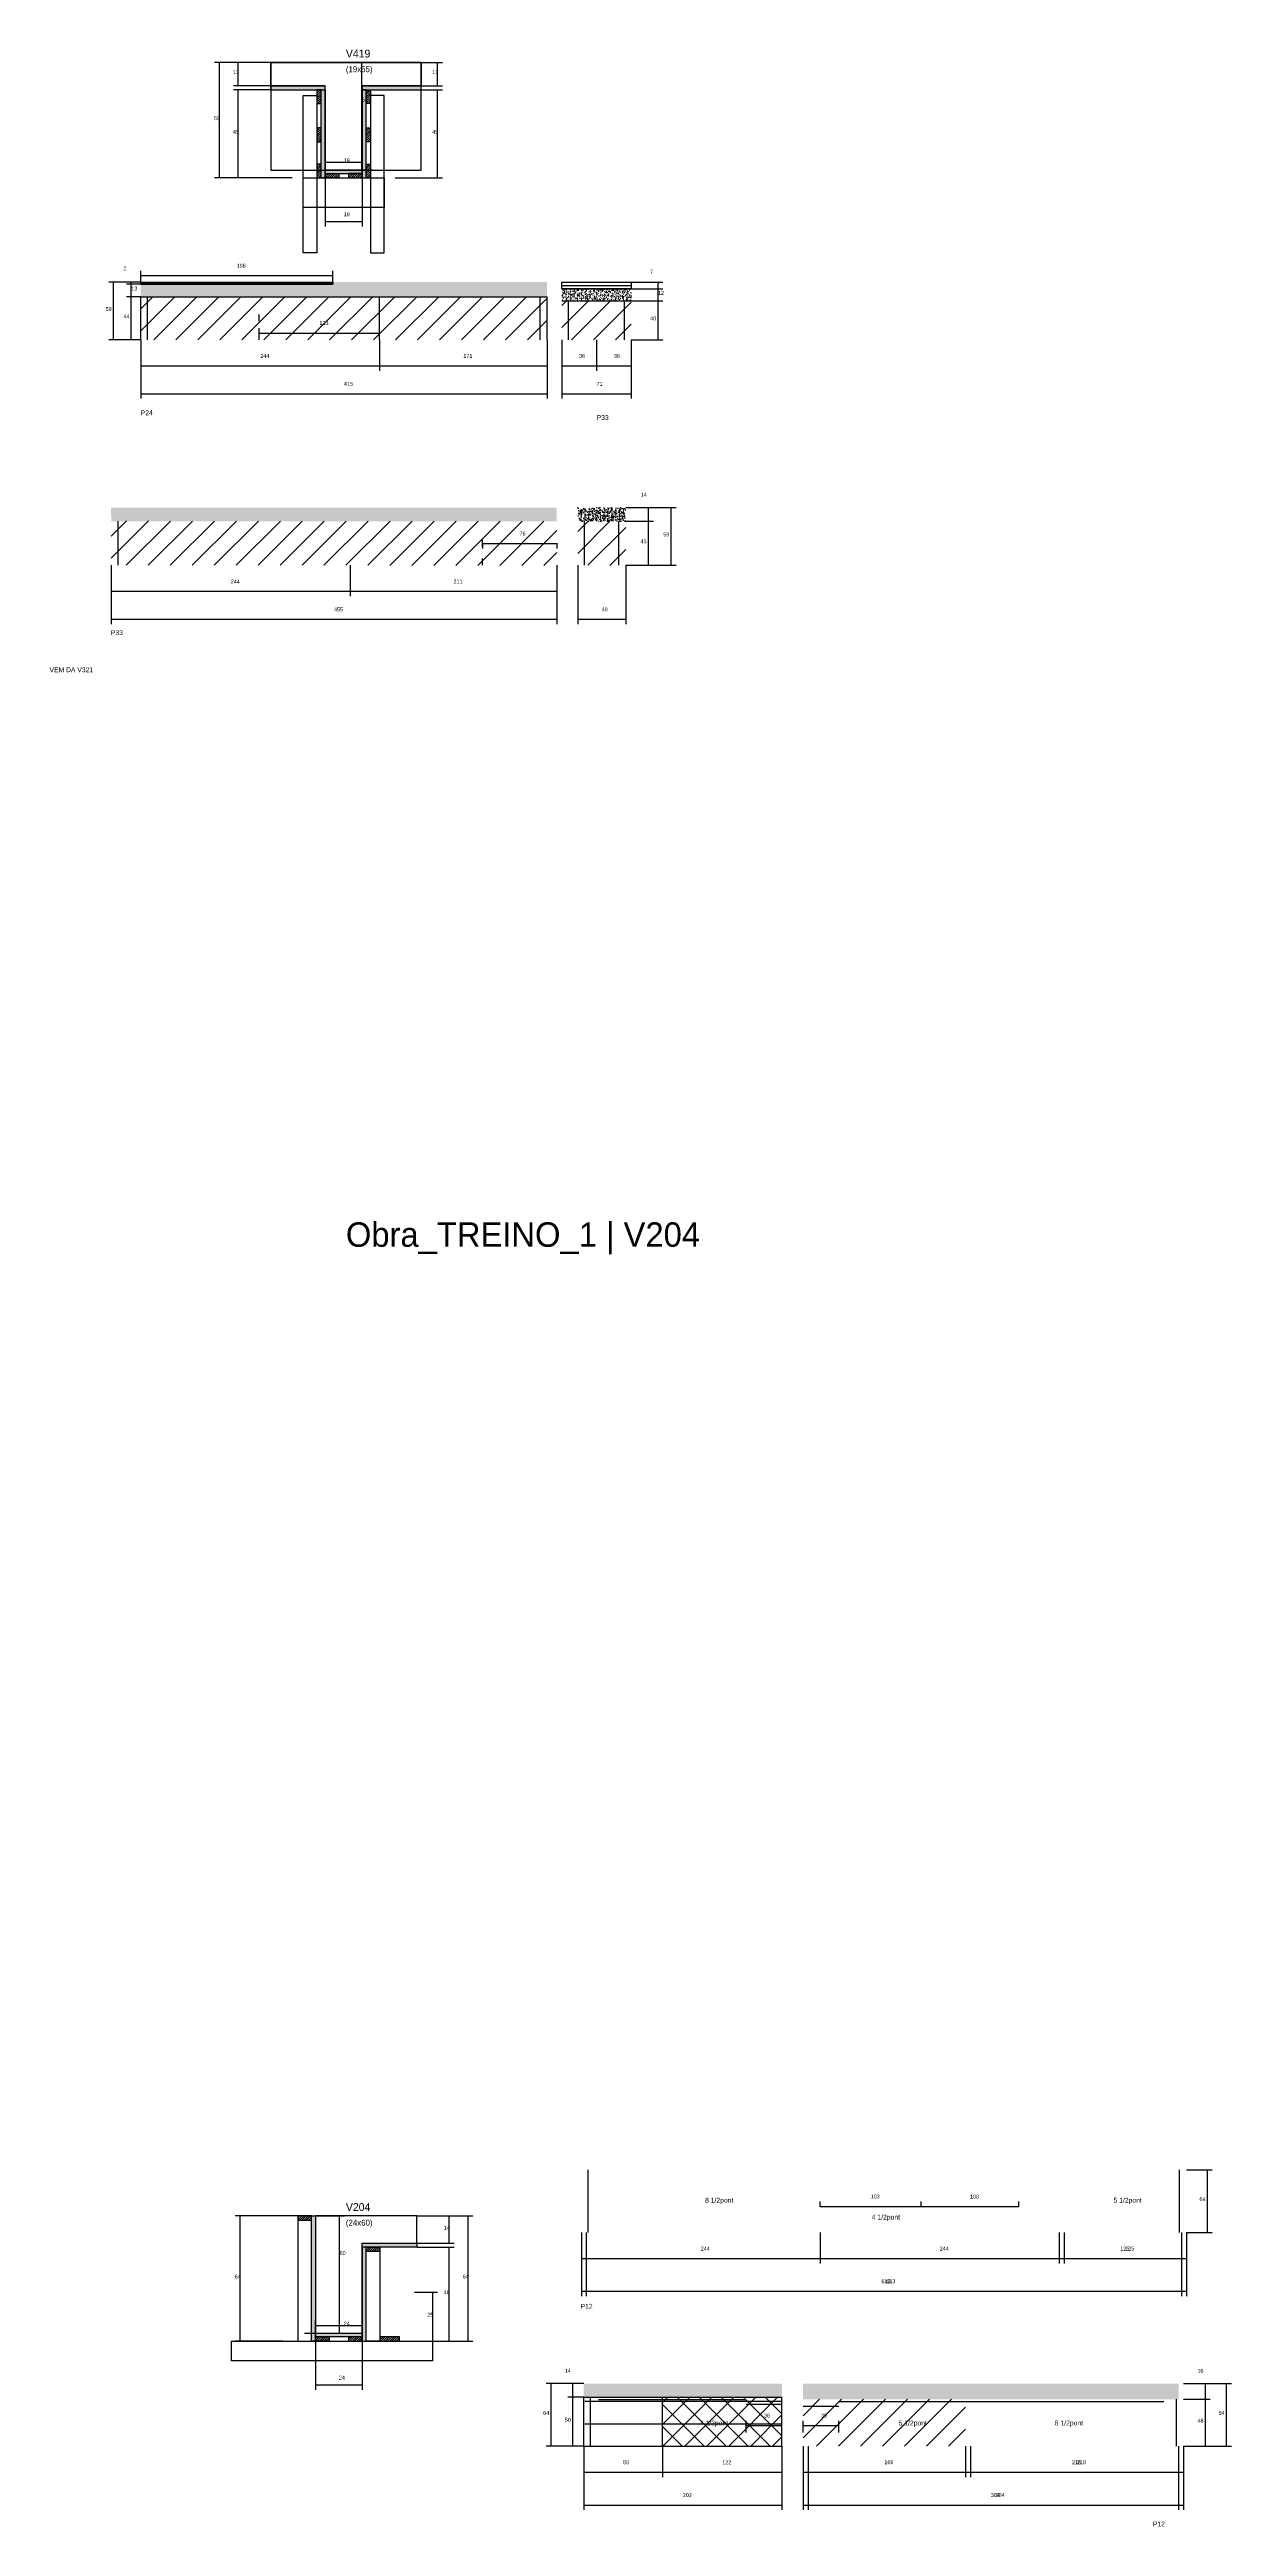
# Model space of a CAD drawing. Header units: metres. Extents: x -2848 to 22762, y -49062 to 1016.
# Drawn here: x 12497 to 13704, y -11317 to -8787 of the extents above; entities that cross this region are included whole.
import ezdxf

# ---------------------------------------------------------------- set-up
doc = ezdxf.new("R2010")
doc.units = ezdxf.units.M
for name, color, linetype in [('CONCRETO', 251, 'Continuous'), ('COTA', 4, 'Continuous'), ('Cota Seção (2x)', 4, 'Continuous'), ('Hachura', 253, 'Continuous'), ('LABEL_ID', 3, 'Continuous'), ('Madeira', 126, 'Continuous'), ('NOMENCLATURA', 7, 'Continuous'), ('Painéis', 200, 'Continuous'), ('REAPROVEITAMENTO', 251, 'Continuous'), ('SARR_2.2x7', 40, 'Continuous'), ('SARR_3.5x7', 81, 'Continuous'), ('SARR_EDITAR', 141, 'Continuous'), ('Texto Seção', 7, 'Continuous')]:
    doc.layers.add(name, color=color, linetype=linetype)

msp = doc.modelspace()

# ---------------------------------------------------------------- hatches: boundary and pattern name
at = {"layer": 'COTA'}
h = msp.add_hatch(dxfattribs=at)
h.set_pattern_fill('AR-CONC', scale=0.03)
h.paths.add_polyline_path([(12786.5, -9026.5), (12590.5, -9026.5), (12590.5, -9026.5), (12590.5, -9039.5), (12590.5, -9039.5), (13005.5, -9039.5), (13005.5, -9039.5), (13005.5, -9024.5), (13005.5, -9024.5), (12786.5, -9024.5), (12786.5, -9024.5), (12786.5, -9026.5)])
h = msp.add_hatch(dxfattribs=at)
h.set_pattern_fill('AR-CONC', scale=0.03)
h.paths.add_polyline_path([(13091.5, -9043.5), (13091.5, -9031.5), (13091.5, -9031.5), (13020.5, -9031.5), (13020.5, -9031.5), (13020.5, -9043.5), (13020.5, -9043.5), (13091.5, -9043.5)])
h = msp.add_hatch(dxfattribs=at)
h.set_pattern_fill('AR-CONC', scale=0.03)
h.paths.add_polyline_path([(13015.4, -9268.8), (13015.4, -9254.8), (13015.4, -9254.8), (12560.1, -9254.8), (12560.1, -9254.8), (12560.4, -9268.8), (12560.4, -9268.8), (13015.4, -9268.8)])
h = msp.add_hatch(dxfattribs=at)
h.set_pattern_fill('AR-CONC', scale=0.03)
h.paths.add_polyline_path([(13085.8, -9268.8), (13085.8, -9254.8), (13085.8, -9254.8), (13036.8, -9254.8), (13036.8, -9254.8), (13036.8, -9268.8), (13036.8, -9268.8), (13085.8, -9268.8)])
h = msp.add_hatch(dxfattribs=at)
h.set_pattern_fill('AR-CONC', scale=0.03)
h.paths.add_polyline_path([(13042.9, -11185.3), (13042.9, -11171.3), (13042.9, -11171.3), (13245.4, -11171.3), (13245.4, -11171.3), (13245.4, -11185.3), (13245.4, -11185.3), (13042.9, -11185.3)])
h = msp.add_hatch(dxfattribs=at)
h.set_pattern_fill('AR-CONC', scale=0.03)
h.paths.add_polyline_path([(13267, -11171.3), (13650.5, -11171.3), (13650.5, -11171.3), (13650.5, -11187.3), (13650.5, -11187.3), (13267, -11187.3), (13267, -11187.3), (13267, -11171.3)])
at = {"layer": 'Hachura'}
h = msp.add_hatch(color=8, dxfattribs=at)
h.dxf.hatch_style = 1
h.paths.add_polyline_path([(12778.8, -8828), (12778.8, -8824), (12778.8, -8824), (12723.2, -8824), (12723.2, -8824), (12723.2, -8828), (12723.2, -8828), (12778.8, -8828)])
h = msp.add_hatch(dxfattribs=at)
h.set_pattern_fill('ANSI31', scale=0.5)
h.paths.add_polyline_path([(12770.4, -8842), (12774.8, -8842), (12774.8, -8842), (12774.8, -8828), (12774.8, -8828), (12770.4, -8828), (12770.4, -8828), (12770.4, -8842)])
h = msp.add_hatch(color=8, dxfattribs=at)
h.dxf.hatch_style = 1
h.paths.add_polyline_path([(12774.8, -8828), (12778.8, -8828), (12778.8, -8828), (12778.8, -8918), (12778.8, -8918), (12774.8, -8918), (12774.8, -8918), (12774.8, -8828)])
h = msp.add_hatch(color=8, dxfattribs=at)
h.dxf.hatch_style = 1
h.paths.add_polyline_path([(12876.8, -8828), (12876.8, -8824), (12876.8, -8824), (12816.8, -8824), (12816.8, -8824), (12816.8, -8828), (12816.8, -8828), (12876.8, -8828)])
h = msp.add_hatch(color=8, dxfattribs=at)
h.dxf.hatch_style = 1
h.paths.add_polyline_path([(12820.8, -8828), (12816.8, -8828), (12816.8, -8828), (12816.8, -8918), (12816.8, -8918), (12820.8, -8918), (12820.8, -8918), (12820.8, -8828)])
h = msp.add_hatch(dxfattribs=at)
h.set_pattern_fill('ANSI31', scale=0.5)
h.paths.add_polyline_path([(12825.2, -8842), (12820.8, -8842), (12820.8, -8842), (12820.8, -8828), (12820.8, -8828), (12825.2, -8828), (12825.2, -8828), (12825.2, -8842)])
h = msp.add_hatch(dxfattribs=at)
h.set_pattern_fill('ANSI31', scale=0.5)
h.paths.add_polyline_path([(12770.4, -8881), (12774.8, -8881), (12774.8, -8881), (12774.8, -8867), (12774.8, -8867), (12770.4, -8867), (12770.4, -8867), (12770.4, -8881)])
h = msp.add_hatch(dxfattribs=at)
h.set_pattern_fill('ANSI31', scale=0.5)
h.paths.add_polyline_path([(12825.2, -8881), (12820.8, -8881), (12820.8, -8881), (12820.8, -8867), (12820.8, -8867), (12825.2, -8867), (12825.2, -8867), (12825.2, -8881)])
h = msp.add_hatch(dxfattribs=at)
h.set_pattern_fill('ANSI31', scale=0.5)
h.paths.add_polyline_path([(12770.4, -8918), (12774.8, -8918), (12774.8, -8918), (12774.8, -8904), (12774.8, -8904), (12770.4, -8904), (12770.4, -8904), (12770.4, -8918)])
h = msp.add_hatch(dxfattribs=at)
h.set_pattern_fill('ANSI31', scale=0.5)
h.paths.add_polyline_path([(12825.2, -8918), (12820.8, -8918), (12820.8, -8918), (12820.8, -8904), (12820.8, -8904), (12825.2, -8904), (12825.2, -8904), (12825.2, -8918)])
h = msp.add_hatch(color=8, dxfattribs=at)
h.dxf.hatch_style = 1
h.paths.add_polyline_path([(12816.8, -8913.6), (12816.8, -8910), (12816.8, -8910), (12778.8, -8910), (12778.8, -8910), (12778.8, -8913.6), (12778.8, -8913.6), (12816.8, -8913.6)])
h = msp.add_hatch(dxfattribs=at)
h.set_pattern_fill('ANSI31', scale=0.5)
h.paths.add_polyline_path([(12778.8, -8918), (12778.8, -8913.6), (12778.8, -8913.6), (12792.8, -8913.6), (12792.8, -8913.6), (12792.8, -8918), (12792.8, -8918), (12778.8, -8918)])
h = msp.add_hatch(dxfattribs=at)
h.set_pattern_fill('ANSI31', scale=0.5)
h.paths.add_polyline_path([(12816.8, -8918), (12816.8, -8913.6), (12816.8, -8913.6), (12802.8, -8913.6), (12802.8, -8913.6), (12802.8, -8918), (12802.8, -8918), (12816.8, -8918)])
h = msp.add_hatch(dxfattribs=at)
h.set_pattern_fill('ANSI31', scale=0.5)
h.paths.add_polyline_path([(12764.8, -11004.4), (12764.8, -11000), (12764.8, -11000), (12750.8, -11000), (12750.8, -11000), (12750.8, -11004.4), (12750.8, -11004.4), (12764.8, -11004.4)])
h = msp.add_hatch(color=8, dxfattribs=at)
h.dxf.hatch_style = 1
h.paths.add_polyline_path([(12764.8, -11000), (12768.8, -11000), (12768.8, -11000), (12768.8, -11128), (12768.8, -11128), (12764.8, -11128), (12764.8, -11128), (12764.8, -11000)])
h = msp.add_hatch(color=8, dxfattribs=at)
h.dxf.hatch_style = 1
h.paths.add_polyline_path([(12820.8, -11028), (12816.8, -11028), (12816.8, -11028), (12816.8, -11128), (12816.8, -11128), (12820.8, -11128), (12820.8, -11128), (12820.8, -11028)])
h = msp.add_hatch(color=8, dxfattribs=at)
h.dxf.hatch_style = 1
h.paths.add_polyline_path([(12816.8, -11032), (12816.8, -11028), (12816.8, -11028), (12872.4, -11028), (12872.4, -11028), (12872.4, -11032), (12872.4, -11032), (12816.8, -11032)])
h = msp.add_hatch(dxfattribs=at)
h.set_pattern_fill('ANSI31', scale=0.5)
h.paths.add_polyline_path([(12820.8, -11036.4), (12820.8, -11032), (12820.8, -11032), (12834.8, -11032), (12834.8, -11032), (12834.8, -11036.4), (12834.8, -11036.4), (12820.8, -11036.4)])
h = msp.add_hatch(color=8, dxfattribs=at)
h.dxf.hatch_style = 1
h.paths.add_polyline_path([(12768.8, -11123.6), (12768.8, -11120), (12768.8, -11120), (12816.8, -11120), (12816.8, -11120), (12816.8, -11123.6), (12816.8, -11123.6), (12768.8, -11123.6)])
h = msp.add_hatch(dxfattribs=at)
h.set_pattern_fill('ANSI31', scale=0.5)
h.paths.add_polyline_path([(12768.8, -11128), (12768.8, -11123.6), (12768.8, -11123.6), (12782.8, -11123.6), (12782.8, -11123.6), (12782.8, -11128), (12782.8, -11128), (12768.8, -11128)])
h = msp.add_hatch(dxfattribs=at)
h.set_pattern_fill('ANSI31', scale=0.5)
h.paths.add_polyline_path([(12816.8, -11128), (12816.8, -11123.6), (12816.8, -11123.6), (12802.8, -11123.6), (12802.8, -11123.6), (12802.8, -11128), (12802.8, -11128), (12816.8, -11128)])
h = msp.add_hatch(dxfattribs=at)
h.set_pattern_fill('ANSI31', scale=0.5)
h.paths.add_polyline_path([(12854.8, -11128), (12854.8, -11123.6), (12854.8, -11123.6), (12834.8, -11123.6), (12834.8, -11123.6), (12834.8, -11128), (12834.8, -11128), (12854.8, -11128)])
at = {"layer": 'REAPROVEITAMENTO'}
h = msp.add_hatch(dxfattribs=at)
h.set_pattern_fill('ANSI31', scale=5)
h.paths.add_polyline_path([(13005.5, -9083.5), (13005.5, -9039.5), (13005.5, -9039.5), (12590.5, -9039.5), (12590.5, -9039.5), (12590.5, -9083.5), (12590.5, -9083.5), (13005.5, -9083.5)])
h = msp.add_hatch(dxfattribs=at)
h.set_pattern_fill('ANSI31', scale=5)
h.paths.add_polyline_path([(13091.5, -9083.5), (13091.5, -9043.6), (13091.5, -9043.6), (13020.5, -9043.4), (13020.5, -9043.4), (13020.5, -9083.4), (13020.5, -9083.4), (13091.5, -9083.5)])
h = msp.add_hatch(dxfattribs=at)
h.set_pattern_fill('ANSI31', scale=5)
h.paths.add_polyline_path([(13015.4, -9313.9), (13015.4, -9268.7), (13015.4, -9268.7), (12560.4, -9268.5), (12560.4, -9268.5), (12560.4, -9313.7), (12560.4, -9313.7), (13015.4, -9313.9)])
h = msp.add_hatch(dxfattribs=at)
h.set_pattern_fill('ANSI31', scale=5)
h.paths.add_polyline_path([(13085.8, -9313.9), (13085.8, -9268.7), (13085.8, -9268.7), (13036.8, -9268.5), (13036.8, -9268.5), (13036.8, -9313.7), (13036.8, -9313.7), (13085.8, -9313.9)])
h = msp.add_hatch(dxfattribs=at)
h.set_pattern_fill('ANSI37', scale=5)
h.paths.add_polyline_path([(13123.4, -11185.3), (13123.4, -11235.3), (13123.4, -11235.3), (13245.4, -11235.3), (13245.4, -11235.3), (13245.4, -11185.3), (13245.4, -11185.3), (13123.4, -11185.3)])
h = msp.add_hatch(dxfattribs=at)
h.set_pattern_fill('ANSI31', scale=5)
h.paths.add_polyline_path([(13267, -11187.3), (13267, -11235.3), (13267, -11235.3), (13433, -11235.3), (13433, -11235.3), (13433, -11187.3), (13433, -11187.3), (13267, -11187.3)])

# ---------------------------------------------------------------- linework, layer by layer
at = {"layer": 'CONCRETO'}
for points in [[(12723.2, -8824), (12723.2, -8800), (12876.8, -8800), (12876.8, -8824), (12816.8, -8824), (12816.8, -8910), (12778.8, -8910), (12778.8, -8824)], [(12723.2, -8910), (12876.8, -8910), (12876.8, -8800), (12723.2, -8800)], [(12872.4, -11028), (12872.4, -11000), (12768.8, -11000), (12768.8, -11028), (12768.8, -11028), (12768.8, -11120), (12816.8, -11120), (12816.8, -11028)]]:
    msp.add_lwpolyline(points, close=True, dxfattribs=at)
at = {"layer": 'COTA'}
for p, q in [((12723.2, -8800), (12665.8, -8800)), ((12670.8, -8918), (12670.8, -8800)), ((12723.2, -8800), (12685.1, -8800)), ((12690.1, -8824), (12690.1, -8800)), ((12876.8, -8800), (12898.7, -8800)), ((12893.7, -8824), (12893.7, -8800)), ((12723.2, -8824), (12685.1, -8824)), ((12723.2, -8828), (12685.1, -8828)), ((12690.1, -8918), (12690.1, -8828)), ((12876.8, -8824), (12898.7, -8824)), ((12876.8, -8828), (12898.7, -8828)), ((12893.7, -8918), (12893.7, -8828)), ((12745.2, -8918), (12665.8, -8918)), ((12745.2, -8918), (12685.1, -8918)), ((12778.8, -8918), (12778.8, -8967.7)), ((12816.8, -8918), (12816.8, -8967.7)), ((12850.4, -8918), (12898.7, -8918)), ((12778.8, -8962.7), (12816.8, -8962.7)), ((12590.5, -9024.5), (12557.8, -9024.5)), ((12562.8, -9083.5), (12562.8, -9024.5)), ((12590.5, -9024.5), (12575.8, -9024.5)), ((12590.5, -9026.5), (12575.8, -9026.5)), ((12590.5, -9026.5), (12575.8, -9026.5)), ((12580.8, -9026.5), (12580.8, -9024.5)), ((12580.8, -9039.5), (12580.8, -9026.5)), ((12590.5, -9024.5), (12590.5, -9012.8)), ((12590.5, -9017.8), (12786.5, -9017.8)), ((12786.5, -9024.5), (12786.5, -9012.8)), ((13091.5, -9024.5), (13123.8, -9024.5)), ((13091.5, -9031.5), (13123.8, -9031.5)), ((13091.5, -9031.5), (13123.8, -9031.5)), ((13118.8, -9031.5), (13118.8, -9024.5)), ((13118.8, -9043.5), (13118.8, -9031.5)), ((12590.5, -9039.5), (12575.8, -9039.5)), ((12590.5, -9039.5), (12575.8, -9039.5)), ((12580.8, -9083.5), (12580.8, -9039.5)), ((13091.5, -9043.5), (13123.8, -9043.5)), ((13091.5, -9043.5), (13123.8, -9043.5)), ((13118.8, -9083.5), (13118.8, -9043.5)), ((12590.5, -9083.5), (12557.8, -9083.5)), ((12590.5, -9083.5), (12575.8, -9083.5)), ((12590.5, -9083.5), (12590.5, -9115)), ((12590.5, -9083.5), (12590.5, -9143.5)), ((12711.5, -9076.5), (12711.5, -9071.5)), ((12711.5, -9076.5), (12834.5, -9076.5)), ((12834.5, -9076.5), (12834.5, -9071.5)), ((12834.5, -9083.5), (12834.5, -9115)), ((12834.5, -9083.5), (12834.5, -9115)), ((13005.5, -9083.5), (13005.5, -9115)), ((13005.5, -9083.5), (13005.5, -9143.5)), ((13020.5, -9083.5), (13020.5, -9115)), ((13020.5, -9083.5), (13020.5, -9143.5)), ((13056, -9083.5), (13056, -9115)), ((13056, -9083.5), (13056, -9115)), ((13091.5, -9083.5), (13091.5, -9115)), ((13091.5, -9083.5), (13091.5, -9143.5)), ((13091.5, -9083.5), (13123.8, -9083.5)), ((12590.5, -9110), (12834.5, -9110)), ((12834.5, -9110), (13005.5, -9110)), ((13020.5, -9110), (13056, -9110)), ((13056, -9110), (13091.5, -9110)), ((12590.5, -9138.5), (13005.5, -9138.5)), ((13020.5, -9138.5), (13091.5, -9138.5)), ((13085.8, -9254.8), (13114.2, -9254.8)), ((13085.8, -9254.8), (13137.3, -9254.8)), ((13109.2, -9268.8), (13109.2, -9254.8)), ((13132.3, -9313.8), (13132.3, -9254.8)), ((13085.8, -9268.8), (13114.2, -9268.8)), ((13085.8, -9268.8), (13114.2, -9268.8)), ((13109.2, -9313.8), (13109.2, -9268.8)), ((12939.4, -9291.3), (12939.4, -9296.5)), ((12939.4, -9291.5), (13015.4, -9291.5)), ((13015.4, -9291.3), (13015.4, -9296.5)), ((12560.4, -9313.8), (12560.4, -9345.3)), ((12560.4, -9313.8), (12560.4, -9373.9)), ((12804.4, -9313.8), (12804.4, -9345.3)), ((12804.4, -9313.8), (12804.4, -9345.3)), ((13015.4, -9313.8), (13015.4, -9345.3)), ((13015.4, -9313.8), (13015.4, -9373.9)), ((13036.8, -9313.8), (13036.8, -9373.9)), ((13085.8, -9313.8), (13114.2, -9313.8)), ((13085.8, -9313.8), (13137.3, -9313.8)), ((13085.8, -9313.8), (13085.8, -9373.9)), ((12560.4, -9340.3), (12804.4, -9340.3)), ((12804.4, -9340.3), (13015.4, -9340.3)), ((12560.4, -9368.9), (13015.4, -9368.9)), ((13036.8, -9368.9), (13085.8, -9368.9)), ((12750.8, -11000), (12687, -11000)), ((12692, -11128), (12692, -11000)), ((12872.4, -11000), (12929.8, -11000)), ((12872.4, -11000), (12910.5, -11000)), ((12905.5, -11028), (12905.5, -11000)), ((12924.8, -11128), (12924.8, -11000)), ((12872.4, -11028), (12910.5, -11028)), ((12872.4, -11032), (12910.5, -11032)), ((12905.5, -11128), (12905.5, -11032)), ((13040.5, -11016.9), (13040.5, -11048.5)), ((13040.5, -11016.9), (13040.5, -11082)), ((13045.5, -11016.9), (13045.5, -11082)), ((13284.5, -11016.9), (13284.5, -11048.5)), ((13284.5, -11016.9), (13284.5, -11048.5)), ((13528.5, -11016.9), (13528.5, -11048.5)), ((13528.5, -11016.9), (13528.5, -11048.5)), ((13533.5, -11016.9), (13533.5, -11048.5)), ((13653.5, -11016.9), (13653.5, -11048.5)), ((13653.5, -11016.9), (13653.5, -11082)), ((13658.5, -11016.9), (13658.5, -11048.5)), ((13658.5, -11016.9), (13658.5, -11082)), ((13040.5, -11043.5), (13284.5, -11043.5)), ((13284.5, -11043.5), (13528.5, -11043.5)), ((13528.5, -11043.5), (13653.5, -11043.5)), ((13533.5, -11043.5), (13658.5, -11043.5)), ((12870.1, -11078), (12893.7, -11078)), ((12888.7, -11128), (12888.7, -11078)), ((13040.5, -11077), (13653.5, -11077)), ((13045.5, -11077), (13658.5, -11077)), ((12735.2, -11128), (12687, -11128)), ((12768.8, -11128), (12768.8, -11177.7)), ((12816.8, -11128), (12816.8, -11177.7)), ((12850.4, -11128), (12929.8, -11128)), ((12850.4, -11128), (12910.5, -11128)), ((12870.1, -11128), (12893.7, -11128)), ((12768.8, -11172.7), (12816.8, -11172.7)), ((13655.5, -11171.3), (13704.5, -11171.3)), ((13699.5, -11235.3), (13699.5, -11171.3)), ((13655.5, -11187.3), (13682.9, -11187.3)), ((13677.9, -11235.3), (13677.9, -11187.3)), ((13042.9, -11235.3), (13042.9, -11266.8)), ((13042.9, -11235.3), (13042.9, -11300.4)), ((13123.4, -11235.3), (13123.4, -11266.8)), ((13123.4, -11235.3), (13123.4, -11266.8)), ((13245.4, -11235.3), (13245.4, -11266.8)), ((13245.4, -11235.3), (13245.4, -11300.4)), ((13267, -11235.3), (13267, -11266.8)), ((13267, -11235.3), (13267, -11300.4)), ((13272, -11235.3), (13272, -11300.4)), ((13433, -11235.3), (13433, -11266.8)), ((13433, -11235.3), (13433, -11266.8)), ((13438, -11235.3), (13438, -11266.8)), ((13650.5, -11235.3), (13650.5, -11266.8)), ((13650.5, -11235.3), (13650.5, -11300.4)), ((13655.5, -11235.3), (13655.5, -11266.8)), ((13655.5, -11235.3), (13655.5, -11300.4)), ((13655.5, -11235.3), (13704.5, -11235.3)), ((13655.5, -11235.3), (13682.9, -11235.3)), ((13042.9, -11261.8), (13123.4, -11261.8)), ((13123.4, -11261.8), (13245.4, -11261.8)), ((13267, -11261.8), (13433, -11261.8)), ((13433, -11261.8), (13650.5, -11261.8)), ((13438, -11261.8), (13655.5, -11261.8)), ((13042.9, -11295.4), (13245.4, -11295.4)), ((13267, -11295.4), (13650.5, -11295.4)), ((13272, -11295.4), (13655.5, -11295.4))]:
    msp.add_line(p, q, dxfattribs=at)
at = {"layer": 'Cota Seção (2x)'}
for p, q in [((12827.8, -8800), (12811.3, -8800)), ((12816.3, -8910), (12816.3, -8800)), ((12778.8, -8918), (12778.8, -8897)), ((12778.8, -8902), (12816.8, -8902)), ((12816.8, -8918), (12816.8, -8897)), ((12827.8, -8910), (12811.3, -8910)), ((13658.5, -10952.9), (13684.9, -10952.9)), ((13679.9, -11016.9), (13679.9, -10952.9)), ((12757.8, -11000), (12798.6, -11000)), ((12793.6, -11120), (12793.6, -11000)), ((13284.5, -10990.4), (13284.5, -10985.4)), ((13284.5, -10990.4), (13387.5, -10990.4)), ((13387.5, -10990.4), (13387.5, -10985.4)), ((13387.5, -10990.4), (13387.5, -10985.4)), ((13387.5, -10990.4), (13487.5, -10990.4)), ((13487.5, -10990.4), (13487.5, -10985.4)), ((13658.5, -11016.9), (13684.9, -11016.9)), ((12768.8, -11128), (12768.8, -11107)), ((12816.8, -11128), (12816.8, -11107)), ((12757.8, -11120), (12798.6, -11120)), ((12768.8, -11112), (12816.8, -11112)), ((13042.9, -11171.3), (13004.6, -11171.3)), ((13009.6, -11235.3), (13009.6, -11171.3)), ((13042.9, -11171.3), (13026.7, -11171.3)), ((13031.7, -11185.3), (13031.7, -11171.3)), ((13655.5, -11171.3), (13682.9, -11171.3)), ((13677.9, -11187.3), (13677.9, -11171.3)), ((13042.9, -11185.3), (13026.7, -11185.3)), ((13042.9, -11185.3), (13026.7, -11185.3)), ((13031.7, -11235.3), (13031.7, -11185.3)), ((13208.9, -11221.3), (13208.9, -11209.3)), ((13245.4, -11221.3), (13245.4, -11209.3)), ((13267, -11221.3), (13267, -11209.3)), ((13303.5, -11221.3), (13303.5, -11209.3)), ((13655.5, -11187.3), (13682.9, -11187.3)), ((13208.9, -11214.3), (13245.4, -11214.3)), ((13267, -11214.3), (13303.5, -11214.3)), ((13042.9, -11235.3), (13004.6, -11235.3)), ((13042.9, -11235.3), (13026.7, -11235.3))]:
    msp.add_line(p, q, dxfattribs=at)
at = {"layer": 'Madeira'}
for points in [[(12770.4, -8842), (12774.8, -8842), (12774.8, -8828), (12770.4, -8828)], [(12825.2, -8842), (12820.8, -8842), (12820.8, -8828), (12825.2, -8828)], [(12770.4, -8881), (12774.8, -8881), (12774.8, -8867), (12770.4, -8867)], [(12825.2, -8881), (12820.8, -8881), (12820.8, -8867), (12825.2, -8867)], [(12770.4, -8918), (12774.8, -8918), (12774.8, -8904), (12770.4, -8904)], [(12825.2, -8918), (12820.8, -8918), (12820.8, -8904), (12825.2, -8904)], [(12778.8, -8918), (12778.8, -8913.6), (12792.8, -8913.6), (12792.8, -8918)], [(12816.8, -8918), (12816.8, -8913.6), (12802.8, -8913.6), (12802.8, -8918)], [(12764.8, -11004.4), (12764.8, -11000), (12750.8, -11000), (12750.8, -11004.4)], [(12764.8, -11000), (12750.8, -11000), (12750.8, -11128), (12764.8, -11128)], [(12820.8, -11036.4), (12820.8, -11032), (12834.8, -11032), (12834.8, -11036.4)], [(12820.8, -11032), (12834.8, -11032), (12834.8, -11128), (12820.8, -11128)], [(12888.3, -11148), (12683.1, -11148), (12683.1, -11128), (12888.3, -11128)], [(12768.8, -11128), (12768.8, -11123.6), (12782.8, -11123.6), (12782.8, -11128)], [(12816.8, -11128), (12816.8, -11123.6), (12802.8, -11123.6), (12802.8, -11128)], [(12854.8, -11128), (12854.8, -11123.6), (12834.8, -11123.6), (12834.8, -11128)]]:
    msp.add_lwpolyline(points, close=True, dxfattribs=at)
at = {"layer": 'Painéis'}
for p, q in [((12723.2, -8824), (12778.8, -8824)), ((12723.2, -8828), (12723.2, -8824)), ((12778.8, -8828), (12778.8, -8824)), ((12778.8, -8918), (12778.8, -8828)), ((12816.8, -8824), (12876.8, -8824)), ((12816.8, -8828), (12816.8, -8824)), ((12816.8, -8918), (12816.8, -8828)), ((12876.8, -8828), (12876.8, -8824)), ((12778.8, -8910), (12816.8, -8910)), ((12778.8, -8913.6), (12778.8, -8910)), ((12816.8, -8913.6), (12816.8, -8910)), ((12590.5, -9024.5), (12786.5, -9024.5)), ((12590.5, -9026.5), (12786.5, -9026.5)), ((13020.5, -9024.5), (13091.5, -9024.5)), ((13020.5, -9031.5), (13091.5, -9031.5)), ((12590.5, -9039.5), (13005.5, -9039.5)), ((12590.5, -9083.5), (12590.5, -9039.5)), ((12834.5, -9083.5), (12834.5, -9039.5)), ((13005.5, -9083.5), (13005.5, -9039.5)), ((13020.5, -9043.5), (13091.5, -9043.5)), ((12816.8, -11028), (12872.4, -11028)), ((12768.8, -11120), (12816.8, -11120)), ((13042.9, -11185.3), (13245.4, -11185.3)), ((13042.9, -11235.3), (13042.9, -11185.3)), ((13123.4, -11235.3), (13123.4, -11185.3)), ((13245.4, -11235.3), (13245.4, -11185.3)), ((13042.9, -11235.3), (13245.4, -11235.3))]:
    msp.add_line(p, q, dxfattribs=at)
for points in [[(12778.8, -8828), (12778.8, -8824), (12723.2, -8824), (12723.2, -8828)], [(12774.8, -8828), (12778.8, -8828), (12778.8, -8918), (12774.8, -8918)], [(12876.8, -8828), (12876.8, -8824), (12816.8, -8824), (12816.8, -8828)], [(12820.8, -8828), (12816.8, -8828), (12816.8, -8918), (12820.8, -8918)], [(12816.8, -8913.6), (12816.8, -8910), (12778.8, -8910), (12778.8, -8913.6)], [(12590.5, -9024.5), (12786.5, -9024.5), (12786.5, -9026.5), (12590.5, -9026.5)], [(13091.5, -9031.5), (13020.5, -9031.5), (13020.5, -9024.5), (13091.5, -9024.5)], [(12764.8, -11000), (12768.8, -11000), (12768.8, -11128), (12764.8, -11128)], [(12816.8, -11032), (12816.8, -11028), (12872.4, -11028), (12872.4, -11032)], [(12820.8, -11032), (12816.8, -11032), (12816.8, -11128), (12820.8, -11128)], [(12768.8, -11123.6), (12768.8, -11120), (12816.8, -11120), (12816.8, -11123.6)]]:
    msp.add_lwpolyline(points, close=True, dxfattribs=at)
at = {"layer": 'SARR_2.2x7'}
for p, q in [((13020.5, -9028), (13091.5, -9028)), ((12597.5, -9083.5), (12597.5, -9039.5)), ((12711.5, -9064.5), (12711.5, -9057.5)), ((12998.6, -9083.5), (12998.6, -9039.5)), ((13027.4, -9083.5), (13027.4, -9043.5)), ((13084.5, -9083.5), (13084.5, -9043.5)), ((12711.5, -9083.5), (12711.5, -9076.5)), ((12567.3, -9313.8), (12567.3, -9268.8)), ((13043.7, -9313.8), (13043.7, -9268.8)), ((13078.8, -9313.8), (13078.8, -9268.8)), ((12939.4, -9294.8), (12939.4, -9287.8)), ((12939.4, -9313.6), (12939.4, -9306.8)), ((13047.5, -11016.9), (13047.5, -10952.9)), ((13651.5, -11016.9), (13651.5, -10952.9)), ((13043.9, -11189.2), (13122.4, -11189.2)), ((13049.9, -11235.3), (13049.9, -11185.3)), ((13057.9, -11187.5), (13123.4, -11187.5)), ((13123.4, -11187.5), (13208.9, -11187.5)), ((13124.4, -11189.2), (13244.4, -11189.2)), ((13208.9, -11192.3), (13245.4, -11192.3)), ((13267, -11194.3), (13303.5, -11194.3)), ((13303.5, -11189.5), (13433, -11189.5)), ((13433, -11189.5), (13635.5, -11189.5)), ((13648.5, -11235.3), (13648.5, -11187.3)), ((13043.9, -11212.3), (13122.4, -11212.3)), ((13124.4, -11212.3), (13244.4, -11212.3))]:
    msp.add_line(p, q, dxfattribs=at)
at = {"layer": 'SARR_3.5x7'}
for points in [[(12756.4, -8834), (12770.4, -8834), (12770.4, -8994.5), (12756.4, -8994.5)], [(12839.2, -8834), (12825.2, -8834), (12825.2, -8994.5), (12839.2, -8994.5)], [(12756.4, -8918), (12839.2, -8918), (12839.2, -8948.1), (12756.4, -8948.1)]]:
    msp.add_lwpolyline(points, close=True, dxfattribs=at)
at = {"layer": 'SARR_EDITAR'}
msp.add_line((12590.5, -9025.5), (12786.5, -9025.5), dxfattribs=at)

# ---------------------------------------------------------------- texts
at = {"layer": 'COTA'}
for s, p in [('12', (12684.6, -8812)), ('12', (12888.2, -8812)), ('59', (12665.3, -8859)), ('45', (12684.6, -8873)), ('45', (12888.2, -8873)), ('19', (12797.8, -8957.2)), ('196', (12688.5, -9009.7)), ('2', (12572.8, -9012.4)), ('13', (12580.8, -9033)), ('7', (13110.7, -9015.6)), ('12', (13118.8, -9037.5)), ('59', (12554.6, -9054)), ('44', (12572.8, -9061.5)), ('123', (12773, -9068.2)), ('40', (13110.7, -9063.5)), ('244', (12712.5, -9101.9)), ('171', (12920, -9101.9)), ('36', (13038.2, -9101.8)), ('36', (13073.7, -9101.8)), ('415', (12798, -9130.4)), ('71', (13056, -9130.5)), ('14', (13101.1, -9243.7)), ('76', (12977.4, -9283.4)), ('59', (13124.2, -9284.3)), ('45', (13101, -9291.3)), ('244', (12682.4, -9332.3)), ('211', (12909.9, -9332.3)), ('455', (12787.9, -9360.8)), ('49', (13061.3, -9360.8)), ('14', (12900, -11014)), ('244', (13162.5, -11035.4)), ('244', (13406.5, -11035.4)), ('125', (13591, -11035.4)), ('125', (13596, -11035.4)), ('64', (12686.5, -11064)), ('48', (12900, -11080)), ('64', (12919.3, -11064)), ('613', (13347, -11068.8)), ('613', (13352, -11068.8)), ('25', (12883.2, -11103)), ('24', (12792.8, -11167.2)), ('48', (13669.8, -11211.3)), ('64', (13691.4, -11203.3)), ('80', (13083.1, -11253.7)), ('122', (13184.4, -11253.8)), ('166', (13350, -11253.7)), ('218', (13541.7, -11253.7)), ('218', (13546.7, -11253.7)), ('202', (13144.1, -11287.3)), ('384', (13458.7, -11287.1)), ('384', (13463.7, -11287.1))]:
    msp.add_text(s, height=4, dxfattribs=at).set_placement(p)
at = {"layer": 'Cota Seção (2x)'}
for s, p in [('55', (12816.3, -8840)), ('19', (12797.8, -8902)), ('103', (13336, -10982.2)), ('100', (13437.5, -10982.3)), ('64', (13671.8, -10984.9)), ('60', (12793.6, -11040)), ('24', (12797.8, -11112)), ('14', (13023.6, -11160.2)), ('16', (13669.8, -11160.3)), ('64', (13001.5, -11203.3)), ('50', (13023.6, -11210.3)), ('36', (13227.1, -11206)), ('36', (13285.2, -11206))]:
    msp.add_text(s, height=4, dxfattribs=at).set_placement(p)
at = {"layer": 'LABEL_ID'}
msp.add_text('Obra_TREINO_1 | V204', height=25, dxfattribs=at).set_placement((12800, -10010))
at = {"layer": 'NOMENCLATURA'}
for s, p in [('P24', (12590.4, -9160.5)), ('P33', (13056.2, -9165.3)), ('P33', (12560, -9385.1)), ('8 1/2pont', (13166.9, -10986.5)), ('5 1/2pont', (13584.1, -10986.5)), ('4 1/2pont', (13337.2, -11003.8)), ('P12', (13039.7, -11094.9)), ('4 1/2pont', (13161.6, -11214.1)), ('5 1/2pont', (13364.6, -11214.1)), ('8 1/2pont', (13524.1, -11214.1)), ('P12', (13624.3, -11317.3))]:
    msp.add_text(s, height=5, dxfattribs=at).set_placement(p)
at = {"layer": 'Texto Seção'}
for s, height, p in [('V419', 8, (12800, -8795)), ('(19x55)', 6, (12800, -8810)), ('VEM DA V321', 5, (12497.3, -9423)), ('V204', 8, (12800, -10995)), ('(24x60)', 6, (12800, -11010))]:
    msp.add_text(s, height=height, dxfattribs=at).set_placement(p)

doc.saveas('drawing.dxf')
